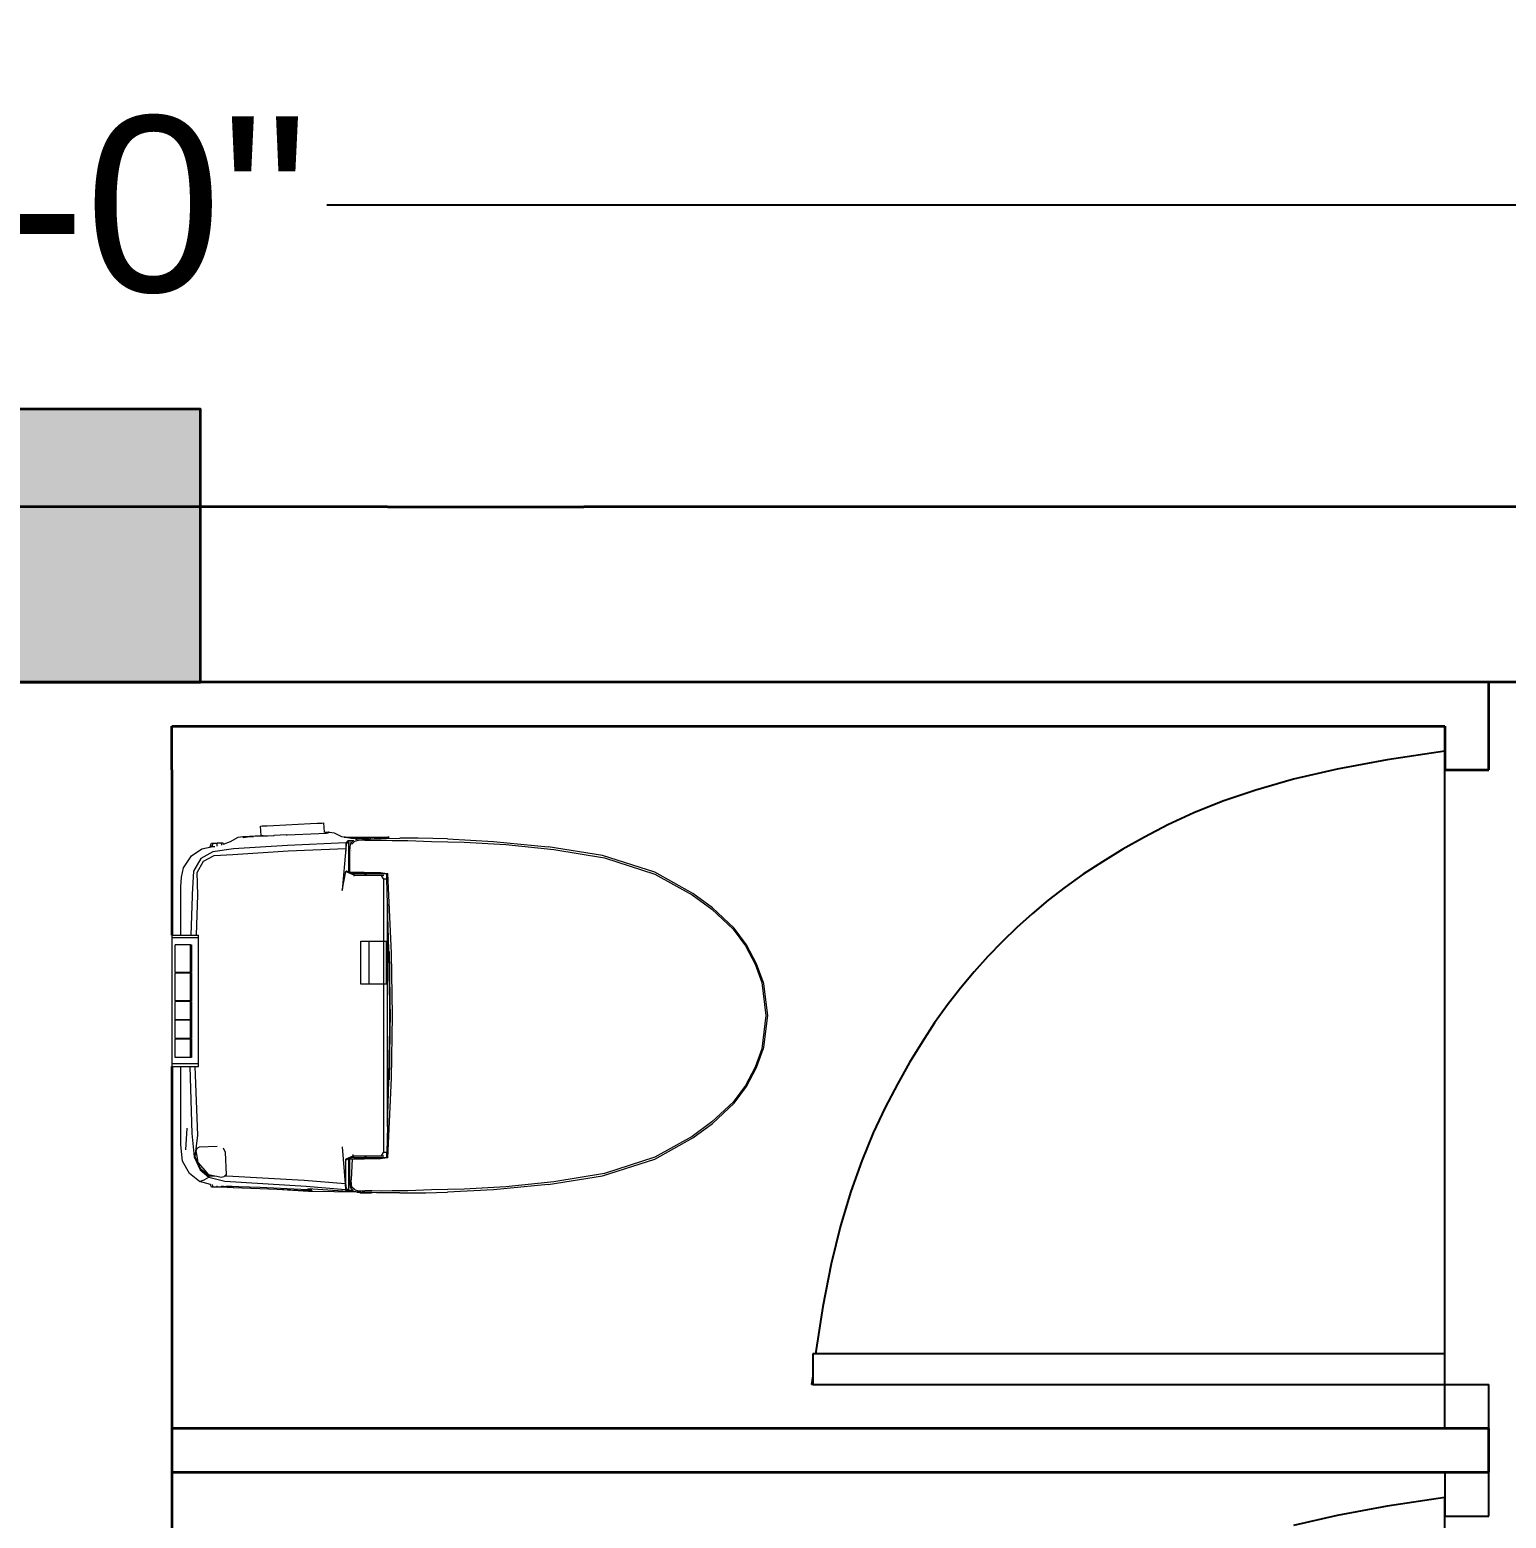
# Model space of a CAD drawing. Header units: millimetres. Extents: x 6923 to 14208, y 3430 to 4414.
# Drawn here: x 7295.2 to 7370.9, y 4239.2 to 4315.5 of the extents above; entities that cross this region are included whole.
import ezdxf

# ---------------------------------------------------------------- set-up
doc = ezdxf.new("R2010")
doc.units = ezdxf.units.MM
doc.layers.get('Defpoints').update_dxf_attribs({"color": 250})
for name, color, linetype, lineweight in [('dimension', 6, 'Continuous', 15), ('door', 104, 'Continuous', 25), ('Furniture', 252, 'Continuous', 0), ('hatch', 214, 'Continuous', 15), ('wall', 160, 'Continuous', 35)]:
    doc.layers.add(name, color=color, linetype=linetype, lineweight=lineweight)
doc.layers.add('SectionCutEdges', color=7, linetype='Continuous')
doc.styles.get("Standard").update_dxf_attribs({"font": 'arial.ttf'})
doc.dimstyles.new('1 to 8', dxfattribs={"dimscale": 96, "dimtxt": 0.09375, "dimasz": 0.09375, "dimexe": 0.09375, "dimexo": 0.09375, "dimgap": 0.015625, "dimtad": 0, "dimtih": 1, "dimtoh": 1, "dimdec": 0, "dimrnd": 0.09375, "dimzin": 3, "dimdsep": 46, "dimlunit": 4, "dimtxsty": 'Standard', "dimcen": 0.09375, "dimadec": 0, "dimazin": 0, "dimtfac": 1, "dimtdec": 0, "dimtofl": 0, "dimtmove": 0, "dimatfit": 3, "dimfxl": 0.09375, "dimfxlon": 1, "dimtolj": 1, "dimtzin": 0, "dimarcsym": 0})

# ---------------------------------------------------------------- blocks, each defined once
blk = doc.blocks.new('*D59')
at = {"layer": 'Defpoints', "color": 0, "transparency": 16777216}
for p in [(7473.62, 4306.537), (7113.304, 4291.067), (7473.62, 4282.067)]:
    blk.add_point(p, dxfattribs=at)
at = {"layer": 'dimension', "color": 0, "lineweight": -2, "transparency": 16777216}
for p, q in [((7113.304, 4300.067), (7113.304, 4315.537)), ((7473.62, 4297.537), (7473.62, 4315.537)), ((7122.304, 4306.537), (7276.507, 4306.537)), ((7464.62, 4306.537), (7310.417, 4306.537))]:
    blk.add_line(p, q, dxfattribs=at)
at = {"layer": 'dimension', "color": 0, "transparency": 16777216}
for points in [[(7122.304, 4308.037), (7122.304, 4305.037), (7113.304, 4306.537)], [(7464.62, 4308.037), (7464.62, 4305.037), (7473.62, 4306.537)]]:
    blk.add_solid(points, dxfattribs=at)
at = {"layer": 'dimension', "color": 0, "transparency": 16777216, "insert": (7293.462, 4306.537), "char_height": 9, "attachment_point": 5}
blk.add_mtext('\\A1;30\'-0"', dxfattribs=at)

msp = doc.modelspace()

# ---------------------------------------------------------------- hatches: boundary and pattern name
at = {"layer": 'hatch'}
h = msp.add_hatch(color=5, dxfattribs=at)
h.dxf.hatch_style = 1
h.paths.add_polyline_path([(7291.931, 4296.067), (7291.931, 4282.067), (7303.931, 4282.067), (7303.931, 4296.067)])
h = msp.add_hatch(color=5, dxfattribs=at)
h.dxf.hatch_style = 1
h.paths.add_polyline_path([(7291.931, 4296.067), (7291.931, 4282.067), (7303.931, 4282.067), (7303.931, 4296.067)])

# ---------------------------------------------------------------- linework, layer by layer
at = {"layer": 'door'}
for p, q in [((7367.775, 4246.035), (7367.775, 4278.522)), ((7335.346, 4247.611), (7335.346, 4246.035)), ((7367.775, 4247.611), (7335.346, 4247.611)), ((7335.346, 4246.473), (7335.288, 4246.035)), ((7335.346, 4246.035), (7335.288, 4246.035)), ((7335.346, 4246.035), (7367.775, 4246.035)), ((7367.775, 4246.035), (7370.027, 4246.035)), ((7367.775, 4243.783), (7367.775, 4246.035)), ((7370.027, 4243.783), (7370.027, 4246.035)), ((7367.775, 4241.531), (7367.775, 4239.279)), ((7370.027, 4239.279), (7370.027, 4241.531)), ((7367.775, 4207.75), (7367.775, 4240.237)), ((7367.775, 4239.279), (7370.027, 4239.279))]:
    msp.add_line(p, q, dxfattribs=at)
for points in [[(7367.775, 4278.522), (7364.825, 4278.083), (7362.254, 4277.602), (7360.018, 4277.083), (7358.074, 4276.533), (7356.38, 4275.956), (7354.893, 4275.357), (7353.57, 4274.744), (7352.369, 4274.12), (7351.252, 4273.49), (7350.207, 4272.854), (7349.227, 4272.207), (7348.305, 4271.549), (7347.434, 4270.876), (7346.608, 4270.186), (7345.821, 4269.477), (7345.064, 4268.745), (7344.333, 4267.989), (7343.623, 4267.201), (7342.933, 4266.375), (7342.261, 4265.505), (7341.602, 4264.583), (7340.956, 4263.603), (7340.319, 4262.558), (7339.69, 4261.441), (7339.066, 4260.242), (7338.455, 4258.941), (7337.865, 4257.513), (7337.303, 4255.933), (7336.777, 4254.177), (7336.295, 4252.221), (7335.865, 4250.04), (7335.496, 4247.611)], [(7367.775, 4240.237), (7364.825, 4239.799), (7362.254, 4239.317), (7360.018, 4238.799)]]:
    msp.add_lwpolyline(points, dxfattribs=at)
at = {"layer": 'Furniture'}
for p, q in [((7306.151, 4274.151), (7307.044, 4274.199)), ((7307.016, 4274.686), (7307.106, 4274.691)), ((7307.044, 4274.199), (7307.016, 4274.686)), ((7307.044, 4274.193), (7307.044, 4274.199)), ((7307.044, 4274.193), (7307.134, 4274.196)), ((7307.106, 4274.691), (7307.35, 4274.703)), ((7307.134, 4274.196), (7307.16, 4274.198)), ((7307.135, 4274.178), (7307.38, 4274.189)), ((7307.35, 4274.703), (7307.685, 4274.719)), ((7307.38, 4274.189), (7307.684, 4274.202)), ((7307.684, 4274.202), (7307.714, 4274.203)), ((7307.685, 4274.719), (7309.587, 4274.811)), ((7308.338, 4274.231), (7307.714, 4274.203)), ((7307.714, 4274.203), (7307.714, 4274.206)), ((7308.338, 4274.231), (7308.376, 4274.233)), ((7308.376, 4274.233), (7310.007, 4274.299)), ((7309.587, 4274.811), (7309.921, 4274.828)), ((7309.921, 4274.828), (7310.165, 4274.839)), ((7310.007, 4274.299), (7310.334, 4274.316)), ((7310.165, 4274.839), (7310.255, 4274.844)), ((7310.255, 4274.844), (7310.282, 4274.372)), ((7310.282, 4274.372), (7310.514, 4274.385)), ((7310.282, 4274.372), (7310.282, 4274.371)), ((7310.282, 4274.371), (7310.282, 4274.36)), ((7310.284, 4274.337), (7310.284, 4274.335)), ((7310.334, 4274.316), (7310.344, 4274.316)), ((7310.344, 4274.316), (7310.471, 4274.328)), ((7310.344, 4274.316), (7310.393, 4274.327)), ((7310.393, 4274.327), (7310.444, 4274.344)), ((7310.444, 4274.344), (7310.482, 4274.363)), ((7310.485, 4274.334), (7310.471, 4274.328)), ((7310.482, 4274.363), (7310.514, 4274.385)), ((7310.507, 4274.344), (7310.485, 4274.334)), ((7310.52, 4274.349), (7310.507, 4274.344)), ((7310.514, 4274.385), (7310.52, 4274.349)), ((7310.561, 4274.367), (7310.52, 4274.349)), ((7310.561, 4274.367), (7310.796, 4274.337)), ((7310.796, 4274.337), (7311.162, 4274.155)), ((7303.467, 4273.155), (7304.003, 4273.518)), ((7304.003, 4273.518), (7304.562, 4273.633)), ((7304.433, 4273.633), (7304.5, 4273.799)), ((7304.54, 4273.633), (7304.433, 4273.633)), ((7304.5, 4273.799), (7304.587, 4273.799)), ((7304.54, 4273.633), (7304.587, 4273.799)), ((7304.562, 4273.633), (7304.54, 4273.633)), ((7304.562, 4273.633), (7304.668, 4273.633)), ((7305.638, 4273.514), (7304.563, 4273.361)), ((7304.587, 4273.799), (7304.797, 4273.799)), ((7304.797, 4273.659), (7304.797, 4273.799)), ((7305.008, 4273.799), (7304.797, 4273.799)), ((7305.095, 4273.799), (7305.008, 4273.799)), ((7305.032, 4273.711), (7305.008, 4273.799)), ((7305.095, 4273.799), (7305.114, 4273.75)), ((7305.114, 4273.75), (7305.472, 4273.885)), ((7305.12, 4273.736), (7305.114, 4273.75)), ((7305.472, 4273.885), (7305.873, 4274.106)), ((7308.405, 4273.688), (7305.638, 4273.514)), ((7305.873, 4274.106), (7306.114, 4274.142)), ((7306.114, 4274.142), (7306.15, 4274.116)), ((7306.115, 4274.085), (7306.116, 4274.081)), ((7306.148, 4274.084), (7306.149, 4274.088)), ((7306.15, 4274.116), (7306.151, 4274.151)), ((7306.15, 4274.116), (7306.166, 4274.105)), ((7306.151, 4274.151), (7306.172, 4274.148)), ((7306.166, 4274.105), (7306.348, 4274.132)), ((7306.172, 4274.148), (7306.21, 4274.146)), ((7306.21, 4274.146), (7306.28, 4274.145)), ((7306.348, 4274.132), (7306.648, 4274.156)), ((7306.648, 4274.156), (7306.517, 4274.151)), ((7306.654, 4274.156), (7306.648, 4274.156)), ((7306.654, 4274.156), (7306.659, 4274.157)), ((7306.659, 4274.157), (7307.045, 4274.174)), ((7307.045, 4274.174), (7307.135, 4274.178)), ((7307.045, 4274.174), (7307.045, 4274.177)), ((7311.387, 4273.818), (7308.405, 4273.688)), ((7308.44, 4273.41), (7311.386, 4273.536)), ((7311.162, 4274.155), (7311.399, 4274.109)), ((7311.386, 4273.536), (7311.198, 4271.38)), ((7311.322, 4274.109), (7311.305, 4274.109)), ((7311.305, 4274.109), (7311.322, 4274.109)), ((7311.322, 4274.109), (7311.367, 4274.109)), ((7311.367, 4274.109), (7311.322, 4274.109)), ((7311.367, 4274.109), (7311.399, 4274.109)), ((7311.387, 4273.818), (7311.386, 4273.536)), ((7311.491, 4273.922), (7311.387, 4273.818)), ((7311.435, 4273.777), (7311.387, 4273.818)), ((7311.399, 4274.109), (7311.66, 4274.058)), ((7311.399, 4274.109), (7313.615, 4274.109)), ((7311.407, 4273.499), (7311.435, 4273.777)), ((7311.408, 4273.398), (7311.407, 4273.499)), ((7311.435, 4273.777), (7311.536, 4273.876)), ((7311.799, 4273.935), (7311.491, 4273.922)), ((7311.536, 4273.876), (7311.491, 4273.922)), ((7311.536, 4273.876), (7311.528, 4272.335)), ((7311.536, 4273.876), (7311.734, 4273.885)), ((7311.618, 4273.766), (7311.573, 4273.4)), ((7311.618, 4273.766), (7311.734, 4273.885)), ((7311.699, 4273.761), (7311.618, 4273.766)), ((7311.668, 4273.438), (7311.658, 4273.438)), ((7311.66, 4274.058), (7312.56, 4274.044)), ((7311.699, 4273.761), (7311.833, 4273.884)), ((7311.734, 4273.885), (7311.739, 4273.89)), ((7311.739, 4273.89), (7311.771, 4273.923)), ((7311.771, 4273.923), (7311.779, 4273.927)), ((7312.019, 4273.942), (7311.833, 4273.884)), ((7311.892, 4273.992), (7311.968, 4274.009)), ((7312.015, 4274.012), (7311.968, 4274.009)), ((7312.237, 4274.027), (7312.015, 4274.012)), ((7312.36, 4273.953), (7312.019, 4273.942)), ((7312.237, 4274.027), (7312.559, 4274.031)), ((7312.36, 4273.953), (7312.745, 4273.952)), ((7312.557, 4274.036), (7312.56, 4274.044)), ((7312.559, 4274.031), (7312.65, 4274.034)), ((7312.56, 4274.044), (7312.58, 4274.095)), ((7312.668, 4274.095), (7312.58, 4274.095)), ((7312.65, 4274.034), (7312.668, 4274.095)), ((7312.65, 4274.034), (7312.658, 4274.033)), ((7312.658, 4274.033), (7312.878, 4274.039)), ((7312.878, 4274.095), (7312.668, 4274.095)), ((7312.745, 4273.952), (7313.203, 4273.956)), ((7312.878, 4274.039), (7312.878, 4274.095)), ((7312.878, 4274.095), (7313.088, 4274.095)), ((7312.878, 4274.039), (7312.961, 4274.041)), ((7312.961, 4274.041), (7313.103, 4274.042)), ((7313.103, 4274.042), (7313.088, 4274.095)), ((7313.088, 4274.095), (7313.176, 4274.095)), ((7313.103, 4274.042), (7313.197, 4274.042)), ((7313.176, 4274.095), (7313.197, 4274.042)), ((7313.197, 4274.042), (7313.471, 4274.044)), ((7313.203, 4273.956), (7313.762, 4273.949)), ((7313.403, 4274.109), (7313.49, 4274.109)), ((7313.471, 4274.044), (7314.161, 4274.054)), ((7313.49, 4274.109), (7313.553, 4274.109)), ((7313.597, 4274.109), (7313.553, 4274.109)), ((7313.615, 4274.109), (7313.597, 4274.109)), ((7313.762, 4273.949), (7314.574, 4273.941)), ((7315.103, 4274.055), (7314.161, 4274.054)), ((7314.574, 4273.941), (7315.795, 4273.899)), ((7316.605, 4274.021), (7315.103, 4274.055)), ((7315.795, 4273.899), (7317.46, 4273.857)), ((7316.605, 4274.021), (7318.973, 4273.893)), ((7317.46, 4273.857), (7319.604, 4273.74)), ((7318.973, 4273.893), (7321.772, 4273.617)), ((7319.604, 4273.74), (7322.06, 4273.487)), ((7324.569, 4273.176), (7321.772, 4273.617)), ((7322.06, 4273.487), (7324.659, 4273.061)), ((7303.07, 4272.546), (7303.467, 4273.155)), ((7303.949, 4273.018), (7303.577, 4272.368)), ((7303.772, 4272.302), (7304.096, 4272.876)), ((7304.563, 4273.361), (7303.949, 4273.018)), ((7304.096, 4272.876), (7304.643, 4273.179)), ((7304.643, 4273.179), (7305.601, 4273.231)), ((7305.601, 4273.231), (7308.44, 4273.41)), ((7311.408, 4273.398), (7311.386, 4273.396)), ((7311.573, 4273.4), (7311.589, 4272.307)), ((7311.661, 4273.409), (7311.665, 4273.409)), ((7327.244, 4272.319), (7324.569, 4273.176)), ((7324.659, 4273.061), (7327.238, 4272.219)), ((7302.933, 4271.572), (7302.966, 4272.066)), ((7302.966, 4272.066), (7303.07, 4272.546)), ((7303.577, 4272.368), (7303.514, 4271.187)), ((7303.803, 4271.163), (7303.772, 4272.302)), ((7311.198, 4271.38), (7311.387, 4272.359)), ((7311.387, 4272.359), (7311.42, 4272.384)), ((7311.387, 4272.359), (7311.806, 4272.189)), ((7311.438, 4272.376), (7311.42, 4272.384)), ((7311.44, 4272.374), (7311.438, 4272.376)), ((7311.445, 4272.373), (7311.44, 4272.374)), ((7311.528, 4272.335), (7311.445, 4272.373)), ((7311.589, 4272.307), (7311.528, 4272.335)), ((7311.61, 4272.298), (7311.589, 4272.307)), ((7311.621, 4272.298), (7311.61, 4272.298)), ((7311.636, 4272.286), (7311.61, 4272.298)), ((7311.683, 4272.28), (7311.621, 4272.298)), ((7311.683, 4272.298), (7311.621, 4272.298)), ((7311.683, 4272.274), (7311.636, 4272.286)), ((7311.683, 4272.264), (7311.636, 4272.286)), ((7311.714, 4272.298), (7311.683, 4272.298)), ((7311.73, 4272.243), (7311.683, 4272.264)), ((7311.988, 4272.298), (7311.714, 4272.298)), ((7311.806, 4272.209), (7311.73, 4272.243)), ((7311.811, 4272.243), (7311.73, 4272.243)), ((7311.806, 4272.209), (7311.806, 4272.189)), ((7311.806, 4272.189), (7311.806, 4272.163)), ((7311.806, 4272.163), (7311.806, 4272.156)), ((7311.806, 4272.156), (7311.806, 4272.143)), ((7311.806, 4272.143), (7311.806, 4272.118)), ((7311.886, 4272.142), (7311.806, 4272.143)), ((7311.852, 4272.231), (7311.811, 4272.243)), ((7311.811, 4272.243), (7311.828, 4272.243)), ((7311.955, 4272.243), (7311.828, 4272.243)), ((7311.97, 4272.231), (7311.852, 4272.231)), ((7311.896, 4272.142), (7311.886, 4272.142)), ((7312.563, 4272.15), (7311.896, 4272.142)), ((7311.958, 4272.243), (7311.955, 4272.243)), ((7312.12, 4272.243), (7311.958, 4272.243)), ((7312.011, 4272.231), (7311.97, 4272.231)), ((7312.333, 4272.298), (7311.988, 4272.298)), ((7312.208, 4272.231), (7312.011, 4272.231)), ((7312.168, 4272.243), (7312.12, 4272.243)), ((7312.23, 4272.243), (7312.168, 4272.243)), ((7312.492, 4272.231), (7312.208, 4272.231)), ((7312.325, 4272.243), (7312.23, 4272.243)), ((7312.463, 4272.243), (7312.325, 4272.243)), ((7312.333, 4272.298), (7312.671, 4272.298)), ((7312.445, 4272.163), (7312.345, 4272.163)), ((7312.445, 4272.163), (7313.319, 4272.15)), ((7312.732, 4272.243), (7312.463, 4272.243)), ((7312.818, 4272.231), (7312.492, 4272.231)), ((7313.225, 4272.142), (7312.563, 4272.15)), ((7312.671, 4272.298), (7313.163, 4272.298)), ((7312.753, 4272.243), (7312.732, 4272.243)), ((7312.792, 4272.243), (7312.753, 4272.243)), ((7312.88, 4272.243), (7312.792, 4272.243)), ((7313.064, 4272.231), (7312.818, 4272.231)), ((7313.082, 4272.243), (7312.88, 4272.243)), ((7313.491, 4272.224), (7313.064, 4272.231)), ((7313.168, 4272.243), (7313.082, 4272.243)), ((7313.163, 4272.298), (7313.5, 4272.25)), ((7313.319, 4272.15), (7313.225, 4272.142)), ((7313.33, 4271.983), (7313.225, 4272.142)), ((7313.347, 4272.15), (7313.319, 4272.15)), ((7313.33, 4271.983), (7313.33, 4268.782)), ((7313.33, 4271.983), (7313.47, 4271.983)), ((7313.47, 4271.983), (7313.499, 4271.983)), ((7313.5, 4272.25), (7313.491, 4272.224)), ((7313.497, 4272), (7313.491, 4272.224)), ((7313.499, 4271.983), (7313.497, 4272)), ((7313.536, 4270.651), (7313.499, 4271.983)), ((7313.5, 4272.25), (7313.51, 4272.249)), ((7313.51, 4272.249), (7313.542, 4272.244)), ((7313.733, 4268.168), (7313.542, 4272.244)), ((7327.238, 4272.219), (7329.162, 4271.157)), ((7329.204, 4271.231), (7327.244, 4272.319)), ((7302.933, 4269.088), (7302.933, 4271.572)), ((7303.514, 4271.187), (7303.504, 4271.081)), ((7303.725, 4269.088), (7303.803, 4271.163)), ((7329.162, 4271.157), (7330.176, 4270.412)), ((7330.209, 4270.487), (7329.204, 4271.231)), ((7303.504, 4271.081), (7303.435, 4269.088)), ((7313.536, 4270.651), (7313.532, 4270.485)), ((7313.532, 4269.964), (7313.536, 4270.651)), ((7313.532, 4270.485), (7313.532, 4269.964)), ((7313.602, 4268.315), (7313.536, 4270.651)), ((7330.176, 4270.412), (7331.265, 4269.4)), ((7331.317, 4269.446), (7330.209, 4270.487)), ((7313.525, 4268.782), (7313.532, 4269.964)), ((7302.466, 4269.088), (7302.933, 4269.088)), ((7302.466, 4269.088), (7302.466, 4268.956)), ((7303.826, 4268.956), (7302.466, 4268.956)), ((7302.466, 4268.956), (7302.466, 4268.572)), ((7302.933, 4269.088), (7302.968, 4269.088)), ((7302.968, 4269.088), (7302.975, 4269.088)), ((7302.975, 4269.088), (7302.994, 4269.088)), ((7302.994, 4269.088), (7303.018, 4269.088)), ((7303.018, 4269.088), (7303.081, 4269.088)), ((7303.081, 4269.088), (7303.198, 4269.088)), ((7303.198, 4269.088), (7303.242, 4269.088)), ((7303.242, 4269.088), (7303.422, 4269.088)), ((7303.422, 4269.088), (7303.435, 4269.088)), ((7303.435, 4269.088), (7303.526, 4269.088)), ((7303.526, 4269.088), (7303.725, 4269.088)), ((7303.725, 4269.088), (7303.826, 4269.088)), ((7303.826, 4268.956), (7303.826, 4269.088)), ((7303.826, 4268.572), (7303.826, 4268.956)), ((7331.265, 4269.4), (7331.898, 4268.545)), ((7331.945, 4268.597), (7331.317, 4269.446)), ((7302.466, 4268.572), (7302.466, 4262.847)), ((7303.422, 4268.597), (7302.634, 4268.597)), ((7302.634, 4268.572), (7302.634, 4268.597)), ((7302.634, 4267.171), (7302.634, 4268.572)), ((7303.422, 4268.597), (7303.472, 4268.597)), ((7303.422, 4268.572), (7303.422, 4268.597)), ((7303.422, 4267.171), (7303.422, 4268.572)), ((7303.472, 4268.597), (7303.472, 4268.572)), ((7303.472, 4268.572), (7303.472, 4267.171)), ((7303.826, 4264.974), (7303.826, 4268.572)), ((7312.167, 4266.575), (7312.167, 4268.782)), ((7312.167, 4268.782), (7312.578, 4268.782)), ((7312.578, 4268.782), (7312.588, 4268.782)), ((7312.588, 4266.575), (7312.588, 4268.782)), ((7312.588, 4268.782), (7313.33, 4268.782)), ((7313.33, 4268.782), (7313.339, 4268.782)), ((7313.339, 4266.575), (7313.339, 4268.782)), ((7313.339, 4268.782), (7313.469, 4268.782)), ((7313.469, 4268.782), (7313.482, 4268.782)), ((7313.482, 4268.782), (7313.525, 4268.782)), ((7313.482, 4266.575), (7313.482, 4268.782)), ((7313.523, 4268.287), (7313.525, 4268.782)), ((7313.525, 4266.575), (7313.523, 4268.287)), ((7313.603, 4268.253), (7313.602, 4268.315)), ((7313.623, 4267.066), (7313.603, 4268.253)), ((7313.617, 4268.248), (7313.633, 4267.21)), ((7313.79, 4264.957), (7313.733, 4268.168)), ((7331.898, 4268.545), (7332.402, 4267.595)), ((7332.464, 4267.615), (7331.945, 4268.597)), ((7332.402, 4267.595), (7332.735, 4266.661)), ((7332.798, 4266.684), (7332.464, 4267.615)), ((7303.422, 4267.171), (7302.634, 4267.171)), ((7303.422, 4267.141), (7302.634, 4267.141)), ((7302.634, 4265.715), (7302.634, 4267.141)), ((7303.472, 4267.171), (7303.422, 4267.171)), ((7303.422, 4265.715), (7303.422, 4267.141)), ((7303.422, 4267.141), (7303.472, 4267.141)), ((7303.472, 4267.141), (7303.472, 4265.715)), ((7312.578, 4266.575), (7312.167, 4266.575)), ((7312.588, 4266.575), (7312.578, 4266.575)), ((7313.33, 4266.575), (7312.588, 4266.575)), ((7313.33, 4266.575), (7313.33, 4257.931)), ((7313.339, 4266.575), (7313.33, 4266.575)), ((7313.469, 4266.575), (7313.339, 4266.575)), ((7313.482, 4266.575), (7313.469, 4266.575)), ((7313.525, 4266.575), (7313.482, 4266.575)), ((7313.526, 4265.643), (7313.525, 4266.575)), ((7313.647, 4265.643), (7313.623, 4267.066)), ((7313.633, 4267.21), (7313.656, 4265.643)), ((7332.735, 4266.661), (7332.939, 4264.957)), ((7332.798, 4266.684), (7332.813, 4266.581)), ((7332.813, 4266.581), (7333.023, 4264.957)), ((7303.422, 4265.715), (7302.634, 4265.715)), ((7303.422, 4265.689), (7302.634, 4265.689)), ((7302.634, 4264.746), (7302.634, 4265.689)), ((7303.472, 4265.715), (7303.422, 4265.715)), ((7303.422, 4264.746), (7303.422, 4265.689)), ((7303.422, 4265.689), (7303.472, 4265.689)), ((7303.472, 4265.689), (7303.472, 4264.746)), ((7313.526, 4265.229), (7313.526, 4265.643)), ((7313.526, 4264.958), (7313.526, 4265.229)), ((7313.658, 4264.957), (7313.647, 4265.643)), ((7313.656, 4265.643), (7313.666, 4264.957)), ((7303.422, 4264.746), (7302.634, 4264.746)), ((7303.422, 4264.726), (7302.634, 4264.726)), ((7302.634, 4263.784), (7302.634, 4264.726)), ((7303.472, 4264.746), (7303.422, 4264.746)), ((7303.422, 4263.784), (7303.422, 4264.726)), ((7303.422, 4264.726), (7303.472, 4264.726)), ((7303.472, 4264.726), (7303.472, 4263.784)), ((7303.826, 4262.847), (7303.826, 4264.974)), ((7313.523, 4261.627), (7313.526, 4264.271)), ((7313.526, 4264.271), (7313.526, 4264.958)), ((7313.623, 4262.848), (7313.647, 4264.271)), ((7313.656, 4264.271), (7313.633, 4262.704)), ((7313.647, 4264.271), (7313.658, 4264.957)), ((7313.666, 4264.957), (7313.656, 4264.271)), ((7313.733, 4261.746), (7313.79, 4264.957)), ((7332.939, 4264.957), (7332.735, 4263.253)), ((7333.023, 4264.957), (7332.813, 4263.333)), ((7303.422, 4263.784), (7302.634, 4263.784)), ((7303.422, 4263.753), (7302.634, 4263.753)), ((7302.634, 4262.847), (7302.634, 4263.753)), ((7303.472, 4263.784), (7303.422, 4263.784)), ((7303.422, 4263.753), (7303.472, 4263.753)), ((7303.422, 4262.847), (7303.422, 4263.753)), ((7303.472, 4263.753), (7303.472, 4262.847)), ((7302.466, 4262.847), (7302.466, 4262.5)), ((7302.634, 4262.81), (7302.634, 4262.847)), ((7303.422, 4262.81), (7302.634, 4262.81)), ((7303.422, 4262.81), (7303.422, 4262.847)), ((7303.472, 4262.81), (7303.422, 4262.81)), ((7303.472, 4262.847), (7303.472, 4262.81)), ((7303.826, 4262.5), (7303.826, 4262.847)), ((7313.603, 4261.661), (7313.623, 4262.848)), ((7332.735, 4263.253), (7332.402, 4262.319)), ((7332.464, 4262.299), (7332.798, 4263.23)), ((7332.813, 4263.333), (7332.798, 4263.23)), ((7302.466, 4262.5), (7303.826, 4262.5)), ((7302.466, 4262.5), (7302.466, 4262.349)), ((7302.466, 4262.349), (7302.933, 4262.349)), ((7302.933, 4258.348), (7302.933, 4262.349)), ((7302.933, 4262.349), (7302.946, 4262.349)), ((7302.946, 4262.349), (7302.978, 4262.349)), ((7302.978, 4262.349), (7303.001, 4262.349)), ((7303.001, 4262.349), (7303.048, 4262.349)), ((7303.048, 4262.349), (7303.092, 4262.349)), ((7303.092, 4262.349), (7303.171, 4262.349)), ((7303.171, 4262.349), (7303.256, 4262.349)), ((7303.256, 4262.349), (7303.361, 4262.349)), ((7303.361, 4262.349), (7303.384, 4262.349)), ((7303.384, 4262.349), (7303.498, 4258.902)), ((7303.384, 4262.349), (7303.51, 4262.349)), ((7303.51, 4262.349), (7303.668, 4262.349)), ((7303.795, 4258.826), (7303.668, 4262.349)), ((7303.668, 4262.349), (7303.826, 4262.349)), ((7303.826, 4262.349), (7303.826, 4262.5)), ((7313.633, 4262.704), (7313.617, 4261.666)), ((7332.402, 4262.319), (7331.898, 4261.369)), ((7331.945, 4261.317), (7332.464, 4262.299)), ((7313.532, 4259.95), (7313.523, 4261.627)), ((7313.536, 4259.263), (7313.602, 4261.599)), ((7313.542, 4257.67), (7313.733, 4261.746)), ((7313.602, 4261.599), (7313.603, 4261.661)), ((7331.898, 4261.369), (7331.265, 4260.514)), ((7331.317, 4260.468), (7331.945, 4261.317)), ((7331.265, 4260.514), (7330.176, 4259.502)), ((7330.209, 4259.427), (7331.317, 4260.468)), ((7313.532, 4259.95), (7313.532, 4259.429)), ((7313.536, 4259.263), (7313.532, 4259.95)), ((7303.183, 4258.069), (7303.257, 4259.182)), ((7313.536, 4259.263), (7313.498, 4257.931)), ((7313.532, 4259.429), (7313.536, 4259.263)), ((7330.176, 4259.502), (7329.162, 4258.757)), ((7329.204, 4258.683), (7330.209, 4259.427)), ((7302.959, 4257.99), (7302.933, 4258.348)), ((7303.498, 4258.902), (7303.618, 4257.705)), ((7303.667, 4257.719), (7303.795, 4258.826)), ((7303.706, 4258.018), (7303.763, 4258.152)), ((7303.763, 4258.152), (7303.892, 4258.228)), ((7303.892, 4258.228), (7304.789, 4258.258)), ((7305.091, 4258.176), (7305.206, 4257.955)), ((7311.197, 4258.23), (7311.366, 4256.321)), ((7329.162, 4258.757), (7327.238, 4257.695)), ((7327.244, 4257.595), (7329.204, 4258.683)), ((7303.014, 4257.492), (7302.959, 4257.99)), ((7303.377, 4256.866), (7303.014, 4257.492)), ((7303.618, 4257.705), (7303.667, 4257.719)), ((7303.618, 4257.705), (7303.918, 4257.052)), ((7303.958, 4257.082), (7303.667, 4257.719)), ((7303.758, 4257.755), (7303.706, 4258.018)), ((7303.778, 4257.651), (7303.758, 4257.755)), ((7303.801, 4257.533), (7303.778, 4257.651)), ((7303.823, 4257.421), (7303.801, 4257.533)), ((7304.187, 4257), (7303.823, 4257.421)), ((7305.206, 4257.955), (7305.246, 4256.794)), ((7311.753, 4257.746), (7311.387, 4257.586)), ((7311.42, 4257.572), (7311.387, 4257.586)), ((7311.391, 4256.516), (7311.387, 4257.586)), ((7311.42, 4257.572), (7311.437, 4257.579)), ((7311.437, 4257.579), (7311.439, 4257.579)), ((7311.439, 4257.579), (7311.496, 4257.604)), ((7311.496, 4257.604), (7311.528, 4257.617)), ((7311.528, 4257.617), (7311.609, 4257.651)), ((7311.528, 4257.617), (7311.534, 4255.994)), ((7311.589, 4257.616), (7311.573, 4256.514)), ((7311.589, 4257.616), (7311.609, 4257.621)), ((7311.589, 4257.616), (7311.609, 4257.616)), ((7311.609, 4257.651), (7311.656, 4257.671)), ((7311.609, 4257.651), (7311.609, 4257.621)), ((7311.609, 4257.621), (7311.683, 4257.64)), ((7311.609, 4257.621), (7311.609, 4257.616)), ((7311.609, 4257.616), (7311.621, 4257.616)), ((7311.621, 4257.616), (7311.683, 4257.634)), ((7311.621, 4257.616), (7311.683, 4257.616)), ((7311.656, 4257.671), (7311.747, 4257.709)), ((7311.656, 4257.671), (7311.683, 4257.671)), ((7311.714, 4257.616), (7311.663, 4256.525)), ((7311.811, 4257.671), (7311.683, 4257.671)), ((7311.683, 4257.616), (7311.714, 4257.616)), ((7311.714, 4257.616), (7311.988, 4257.616)), ((7311.747, 4257.709), (7311.753, 4257.746)), ((7311.753, 4257.838), (7311.753, 4257.81)), ((7311.753, 4257.81), (7311.753, 4257.77)), ((7311.753, 4257.77), (7311.896, 4257.772)), ((7311.753, 4257.77), (7311.753, 4257.746)), ((7311.811, 4257.671), (7311.852, 4257.683)), ((7311.828, 4257.671), (7311.811, 4257.671)), ((7311.828, 4257.671), (7311.955, 4257.671)), ((7311.852, 4257.683), (7311.995, 4257.683)), ((7311.896, 4257.772), (7311.914, 4257.772)), ((7311.914, 4257.772), (7312.563, 4257.764)), ((7311.955, 4257.671), (7311.958, 4257.671)), ((7311.958, 4257.671), (7312.12, 4257.671)), ((7311.988, 4257.616), (7312.333, 4257.616)), ((7311.995, 4257.683), (7312.011, 4257.683)), ((7312.011, 4257.683), (7312.208, 4257.683)), ((7312.12, 4257.671), (7312.168, 4257.671)), ((7312.168, 4257.671), (7312.23, 4257.671)), ((7312.208, 4257.683), (7312.492, 4257.683)), ((7312.23, 4257.671), (7312.325, 4257.671)), ((7312.325, 4257.671), (7312.463, 4257.671)), ((7312.671, 4257.616), (7312.333, 4257.616)), ((7312.344, 4257.75), (7312.445, 4257.75)), ((7312.445, 4257.75), (7313.186, 4257.762)), ((7312.463, 4257.671), (7312.732, 4257.671)), ((7312.492, 4257.683), (7312.818, 4257.683)), ((7312.563, 4257.764), (7313.183, 4257.771)), ((7313.163, 4257.616), (7312.671, 4257.616)), ((7312.732, 4257.671), (7312.753, 4257.671)), ((7312.753, 4257.671), (7312.792, 4257.671)), ((7312.792, 4257.671), (7312.88, 4257.671)), ((7312.818, 4257.683), (7313.064, 4257.683)), ((7312.88, 4257.671), (7313.082, 4257.671)), ((7313.064, 4257.683), (7313.203, 4257.685)), ((7313.082, 4257.671), (7313.168, 4257.671)), ((7313.5, 4257.664), (7313.163, 4257.616)), ((7313.183, 4257.771), (7313.225, 4257.772)), ((7313.186, 4257.762), (7313.319, 4257.764)), ((7313.203, 4257.685), (7313.491, 4257.689)), ((7313.225, 4257.772), (7313.33, 4257.931)), ((7313.225, 4257.772), (7313.319, 4257.764)), ((7313.319, 4257.764), (7313.348, 4257.764)), ((7313.469, 4257.931), (7313.33, 4257.931)), ((7313.498, 4257.931), (7313.469, 4257.931)), ((7313.491, 4257.689), (7313.497, 4257.914)), ((7313.491, 4257.689), (7313.5, 4257.664)), ((7313.497, 4257.914), (7313.498, 4257.931)), ((7313.51, 4257.665), (7313.5, 4257.664)), ((7313.542, 4257.67), (7313.51, 4257.665)), ((7324.569, 4256.738), (7327.244, 4257.595)), ((7327.238, 4257.695), (7324.659, 4256.853)), ((7303.883, 4256.452), (7303.377, 4256.866)), ((7303.918, 4257.052), (7304.364, 4256.677)), ((7304.388, 4256.72), (7303.958, 4257.082)), ((7304.122, 4256.538), (7304.364, 4256.677)), ((7304.371, 4256.786), (7304.187, 4257)), ((7304.388, 4256.72), (7304.364, 4256.677)), ((7304.364, 4256.677), (7305.178, 4256.458)), ((7304.67, 4256.723), (7304.371, 4256.786)), ((7304.67, 4256.723), (7304.388, 4256.72)), ((7304.778, 4256.7), (7304.67, 4256.723)), ((7304.993, 4256.655), (7304.778, 4256.7)), ((7305.132, 4256.68), (7304.993, 4256.655)), ((7305.174, 4256.723), (7305.132, 4256.68)), ((7305.18, 4256.728), (7305.174, 4256.723)), ((7305.221, 4256.769), (7305.18, 4256.728)), ((7305.287, 4256.729), (7305.18, 4256.728)), ((7305.246, 4256.794), (7305.221, 4256.769)), ((7309.263, 4256.491), (7305.287, 4256.729)), ((7321.772, 4256.297), (7324.569, 4256.738)), ((7324.659, 4256.853), (7322.06, 4256.427)), ((7303.883, 4256.452), (7304.122, 4256.538)), ((7304.445, 4256.289), (7303.883, 4256.452)), ((7304.445, 4256.289), (7304.434, 4256.318)), ((7304.5, 4256.154), (7304.445, 4256.289)), ((7304.587, 4256.154), (7304.5, 4256.154)), ((7304.587, 4256.154), (7304.545, 4256.3)), ((7304.797, 4256.154), (7304.587, 4256.154)), ((7304.797, 4256.154), (7304.797, 4256.232)), ((7305.008, 4256.154), (7304.797, 4256.154)), ((7305.008, 4256.154), (7305.018, 4256.192)), ((7305.095, 4256.154), (7305.008, 4256.154)), ((7305.018, 4256.192), (7305.021, 4256.201)), ((7305.108, 4256.187), (7305.018, 4256.192)), ((7305.021, 4256.201), (7305.024, 4256.213)), ((7305.06, 4256.174), (7305.107, 4256.184)), ((7305.092, 4256.164), (7305.06, 4256.174)), ((7305.099, 4256.163), (7305.092, 4256.164)), ((7305.099, 4256.163), (7305.095, 4256.154)), ((7305.304, 4256.147), (7305.099, 4256.163)), ((7305.108, 4256.187), (7305.107, 4256.184)), ((7305.107, 4256.184), (7305.122, 4256.186)), ((7305.113, 4256.199), (7305.108, 4256.187)), ((7305.122, 4256.186), (7305.108, 4256.187)), ((7305.115, 4256.204), (7305.113, 4256.199)), ((7305.122, 4256.186), (7305.176, 4256.197)), ((7305.176, 4256.197), (7305.256, 4256.212)), ((7305.178, 4256.458), (7309.36, 4256.212)), ((7305.256, 4256.212), (7305.351, 4256.215)), ((7305.617, 4256.131), (7305.304, 4256.147)), ((7305.351, 4256.215), (7305.566, 4256.211)), ((7305.566, 4256.211), (7305.897, 4256.199)), ((7305.622, 4256.131), (7305.617, 4256.131)), ((7307.878, 4256.031), (7305.622, 4256.131)), ((7305.897, 4256.199), (7306.999, 4256.149)), ((7306.999, 4256.149), (7309.085, 4256.054)), ((7309.482, 4255.941), (7307.878, 4256.031)), ((7308.907, 4255.986), (7307.878, 4256.031)), ((7309.322, 4255.97), (7308.907, 4255.986)), ((7309.085, 4256.054), (7309.331, 4256.041)), ((7311.366, 4256.321), (7309.263, 4256.491)), ((7309.474, 4255.967), (7309.322, 4255.97)), ((7309.331, 4256.041), (7309.453, 4256.03)), ((7309.36, 4256.212), (7311.372, 4256.041)), ((7309.436, 4256.084), (7311.493, 4255.952)), ((7309.453, 4256.03), (7309.561, 4256.025)), ((7309.573, 4255.965), (7309.474, 4255.967)), ((7312.106, 4255.894), (7309.482, 4255.941)), ((7309.561, 4256.025), (7309.648, 4256.014)), ((7309.607, 4255.97), (7309.573, 4255.965)), ((7309.648, 4256.014), (7309.607, 4255.97)), ((7311.391, 4256.357), (7311.366, 4256.321)), ((7311.366, 4256.321), (7311.372, 4256.041)), ((7311.372, 4256.041), (7311.42, 4256.08)), ((7311.372, 4256.041), (7311.493, 4255.952)), ((7311.391, 4256.516), (7311.397, 4256.515)), ((7311.391, 4256.357), (7311.391, 4256.516)), ((7311.42, 4256.08), (7311.391, 4256.357)), ((7311.534, 4255.994), (7311.42, 4256.08)), ((7311.534, 4255.994), (7311.493, 4255.952)), ((7311.493, 4255.952), (7311.891, 4255.939)), ((7311.779, 4255.987), (7311.534, 4255.994)), ((7311.573, 4256.514), (7311.618, 4256.148)), ((7311.618, 4256.148), (7311.699, 4256.153)), ((7311.771, 4255.991), (7311.618, 4256.148)), ((7311.658, 4256.476), (7311.668, 4256.476)), ((7311.665, 4256.505), (7311.661, 4256.505)), ((7311.665, 4256.505), (7311.663, 4256.525)), ((7311.668, 4256.476), (7311.665, 4256.505)), ((7311.699, 4256.153), (7311.668, 4256.476)), ((7311.833, 4256.03), (7311.699, 4256.153)), ((7311.779, 4255.987), (7311.771, 4255.991)), ((7311.782, 4255.986), (7311.779, 4255.987)), ((7311.833, 4256.03), (7312.019, 4255.972)), ((7311.963, 4255.906), (7311.891, 4255.939)), ((7311.966, 4255.906), (7311.963, 4255.906)), ((7311.968, 4255.905), (7311.966, 4255.906)), ((7311.968, 4255.905), (7312.04, 4255.9)), ((7312.019, 4255.972), (7312.36, 4255.961)), ((7312.04, 4255.9), (7312.105, 4255.896)), ((7312.106, 4255.894), (7312.105, 4255.896)), ((7312.105, 4255.896), (7312.147, 4255.893)), ((7312.147, 4255.893), (7312.106, 4255.894)), ((7312.121, 4255.856), (7312.106, 4255.894)), ((7312.147, 4255.893), (7312.199, 4255.889)), ((7312.208, 4255.856), (7312.199, 4255.889)), ((7312.199, 4255.889), (7312.237, 4255.887)), ((7312.419, 4255.885), (7312.237, 4255.887)), ((7312.745, 4255.962), (7312.36, 4255.961)), ((7312.419, 4255.856), (7312.419, 4255.885)), ((7312.559, 4255.883), (7312.419, 4255.885)), ((7312.636, 4255.881), (7312.559, 4255.883)), ((7312.629, 4255.856), (7312.636, 4255.881)), ((7312.725, 4255.879), (7312.636, 4255.881)), ((7312.725, 4255.879), (7312.716, 4255.856)), ((7312.961, 4255.873), (7312.725, 4255.879)), ((7313.203, 4255.958), (7312.745, 4255.962)), ((7313.471, 4255.87), (7312.961, 4255.873)), ((7313.762, 4255.965), (7313.203, 4255.958)), ((7314.161, 4255.86), (7313.471, 4255.87)), ((7315.458, 4255.833), (7313.471, 4255.87)), ((7314.574, 4255.973), (7313.762, 4255.965)), ((7314.161, 4255.86), (7314.624, 4255.859)), ((7315.795, 4256.015), (7314.574, 4255.973)), ((7314.624, 4255.859), (7314.805, 4255.859)), ((7314.805, 4255.859), (7315.47, 4255.846)), ((7314.805, 4255.859), (7315.103, 4255.859)), ((7315.103, 4255.859), (7315.471, 4255.867)), ((7315.476, 4255.867), (7315.47, 4255.856)), ((7315.47, 4255.846), (7315.48, 4255.867)), ((7315.471, 4255.867), (7315.47, 4255.856)), ((7315.471, 4255.867), (7315.476, 4255.867)), ((7315.476, 4255.867), (7315.48, 4255.867)), ((7315.48, 4255.867), (7316.605, 4255.893)), ((7317.46, 4256.057), (7315.795, 4256.015)), ((7318.973, 4256.021), (7316.605, 4255.893)), ((7319.604, 4256.174), (7317.46, 4256.057)), ((7321.772, 4256.297), (7318.973, 4256.021)), ((7322.06, 4256.427), (7319.604, 4256.174)), ((7312.208, 4255.856), (7312.121, 4255.856)), ((7312.419, 4255.856), (7312.208, 4255.856)), ((7312.629, 4255.856), (7312.419, 4255.856)), ((7312.716, 4255.856), (7312.629, 4255.856)), ((7315.458, 4255.833), (7315.47, 4255.846)), ((7315.47, 4255.856), (7315.47, 4255.846))]:
    msp.add_line(p, q, dxfattribs=at)
at = {"layer": 'SectionCutEdges'}
msp.add_line((7367.775, 4246.035), (7367.775, 4247.611), dxfattribs=at)
at = {"layer": 'wall'}
for p, q in [((7313.531, 4291.067), (7323.596, 4291.067)), ((7370.027, 4282.067), (7302.466, 4282.067)), ((7370.027, 4277.563), (7370.027, 4282.067)), ((7302.466, 4277.563), (7302.466, 4279.815)), ((7302.466, 4279.815), (7367.775, 4279.815)), ((7367.775, 4279.815), (7367.775, 4277.563)), ((7302.466, 4277.563), (7302.466, 4269.088)), ((7367.775, 4277.563), (7370.027, 4277.563)), ((7302.466, 4262.349), (7302.466, 4243.783)), ((7302.466, 4243.783), (7302.466, 4241.531)), ((7316.372, 4243.783), (7302.466, 4243.783)), ((7316.459, 4243.783), (7316.372, 4243.783)), ((7316.707, 4243.783), (7316.459, 4243.783)), ((7317.079, 4243.783), (7316.707, 4243.783)), ((7317.516, 4243.783), (7317.079, 4243.783)), ((7317.954, 4243.783), (7317.516, 4243.783)), ((7318.325, 4243.783), (7317.954, 4243.783)), ((7318.573, 4243.783), (7318.325, 4243.783)), ((7318.66, 4243.783), (7318.573, 4243.783)), ((7324.381, 4243.783), (7318.66, 4243.783)), ((7324.468, 4243.783), (7324.381, 4243.783)), ((7324.716, 4243.783), (7324.468, 4243.783)), ((7325.087, 4243.783), (7324.716, 4243.783)), ((7325.525, 4243.783), (7325.087, 4243.783)), ((7325.962, 4243.783), (7325.525, 4243.783)), ((7326.334, 4243.783), (7325.962, 4243.783)), ((7326.582, 4243.783), (7326.334, 4243.783)), ((7326.669, 4243.783), (7326.582, 4243.783)), ((7367.775, 4243.783), (7326.669, 4243.783)), ((7370.027, 4243.783), (7367.775, 4243.783)), ((7370.027, 4241.531), (7370.027, 4243.783)), ((7302.466, 4241.531), (7367.775, 4241.531)), ((7302.466, 4241.531), (7302.466, 4230.803)), ((7367.775, 4241.531), (7370.027, 4241.531))]:
    msp.add_line(p, q, dxfattribs=at)
msp.add_lwpolyline([(7291.931, 4282.067), (7303.931, 4282.067), (7303.931, 4296.067), (7291.931, 4296.067)], close=True, dxfattribs=at)
msp.add_lwpolyline([(7291.931, 4282.067), (7303.931, 4282.067), (7303.931, 4296.067), (7291.931, 4296.067)], close=True, dxfattribs=at)
for points in [[(7313.531, 4291.067), (7178.816, 4291.067)], [(8294.406, 3670.146), (8294.406, 4291.067), (7323.596, 4291.067)], [(7313.531, 4282.067), (7178.816, 4282.067)], [(7722.629, 4282.067), (7323.596, 4282.067)]]:
    msp.add_lwpolyline(points, dxfattribs=at)

# ---------------------------------------------------------------- dimensions: what is measured, and where the dimension line sits
at = {"layer": 'dimension', "color": 219, "true_color": 0x642165}
dim = msp.add_linear_dim(base=(7473.62, 4306.537), p1=(7113.304, 4291.067), p2=(7473.62, 4282.067), dimstyle='1 to 8', dxfattribs=at)
dim.commit()
dim.dimension.update_dxf_attribs({"geometry": '*D59', "text_midpoint": (7293.462, 4306.537)})

doc.saveas('drawing.dxf')
